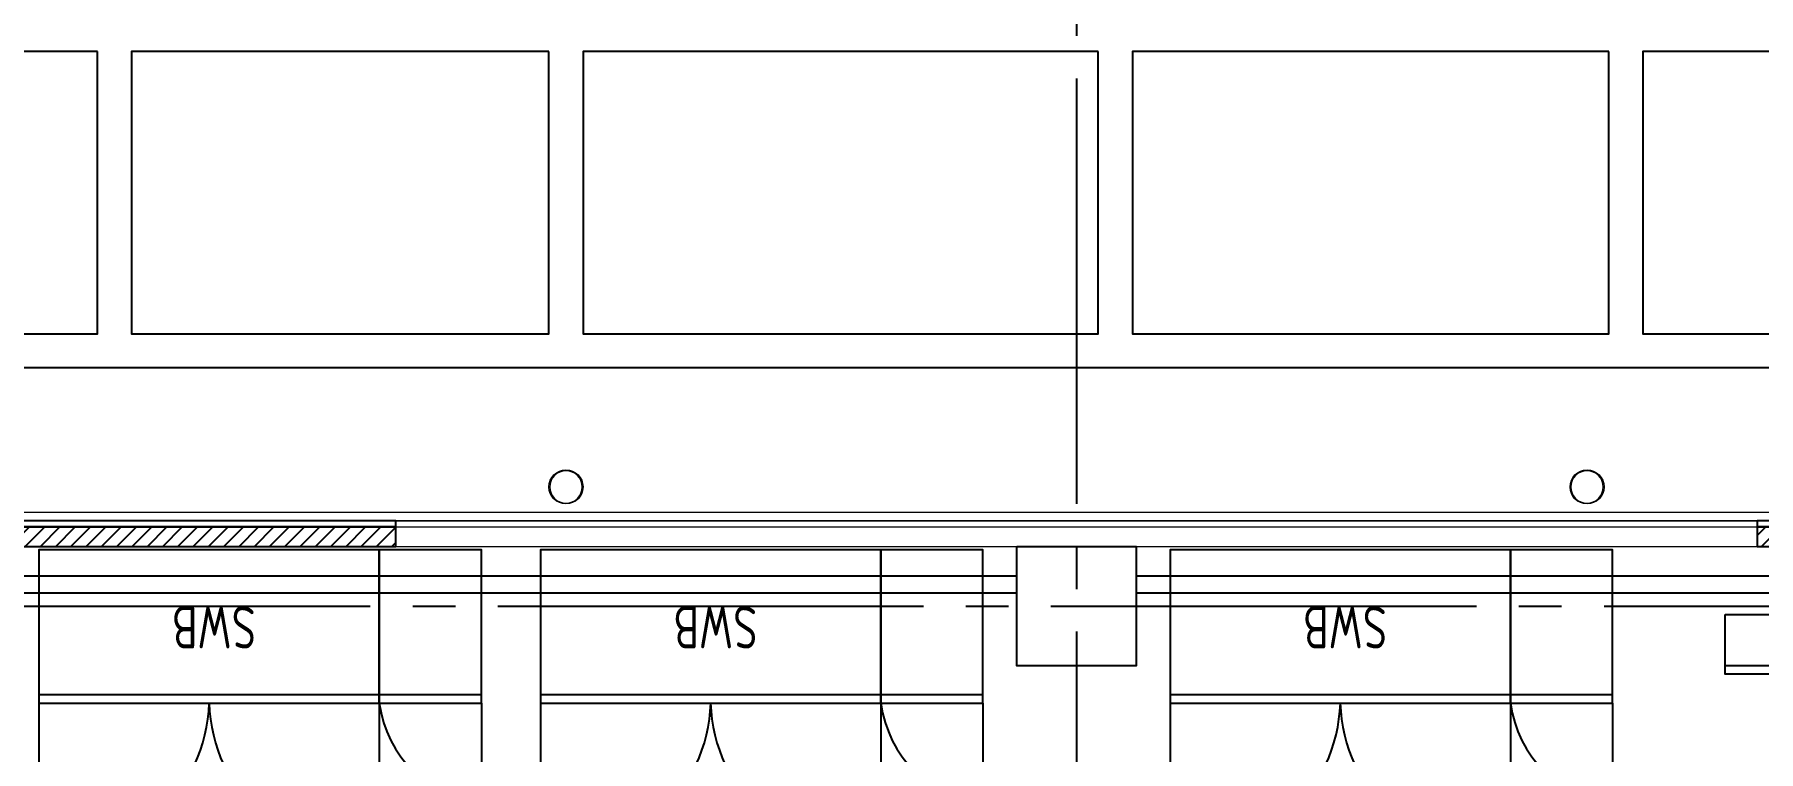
# Model space of a CAD drawing. Extents: x -18489 to 195597, y -1599 to 112111.
# Drawn here: x 13308 to 14321, y 8915 to 9336 of the extents above; entities that cross this region are included whole.
import ezdxf
from ezdxf.enums import TextEntityAlignment as Align

# ---------------------------------------------------------------- set-up
doc = ezdxf.new("R2010")
doc.units = 0
doc.header["$LTSCALE"] = 100
doc.linetypes.add('X-S-FAB-L10$0$COL-CEN-LIN', pattern=[3.25, 2.5, -0.25, 0.25, -0.25])
for name, color, linetype in [('188K-SM-03-F10-ARCH-PA-Y2257103$0$K-岩棉 2hr 7.5-非抗', 53, 'Continuous'), ('188K-SM-03-F10-ELEC-EQ-Y2257103$0$E-PANEL', 255, 'Continuous'), ('188K-SM-03-F10-ELEC-EQ-Y2257103$0$X-F-L30-E-PPB-EQ-200K$0$E-LAY-EQPM', 150, 'Continuous'), ('X-S-FAB-L10$0$0-DIM-TXT', 8, 'Continuous'), ('X-S-FAB-L10$0$A-OBJE-MEP', 8, 'Continuous'), ('X-S-FAB-L10$0$A-WALL-EX', 8, 'Continuous'), ('X-S-FAB-L10$0$BLOCK', 8, 'Continuous'), ('X-S-FAB-L10$0$CCL', 8, 'X-S-FAB-L10$0$COL-CEN-LIN'), ('X-S-FAB-L10$0$COL-S', 8, 'Continuous'), ('X-S-FAB-L10$0$S-FNDN', 8, 'Continuous'), ('X-S-FAB-L10$0$Steel Frame-188K', 8, 'Continuous'), ('X-S-FAB-L10$0$WALL_188K_EX', 8, 'Continuous')]:
    doc.layers.add(name, color=color, linetype=linetype)
doc.styles.add('188K-SM-03-F10-ELEC-EQ-Y2257103$0$X-F-L25-E-PDP-EQ-200K$0$AA-TXT', font='isocp.shx', dxfattribs={"bigfont": 'chineset.shx'})
doc.styles.add('X-S-FAB-L10$0$CHINA', font='simplex.shx', dxfattribs={"width": 0.75, "bigfont": 'chineset.shx'})
doc.styles.add('X-S-FAB-L10$0$Standard', font='', dxfattribs={"width": 0.8})
doc.styles.add('X-S-FAB-L10$0$TG_NOTE_TEXT', font='simplex.shx', dxfattribs={"width": 0.75, "bigfont": 'chineset.shx'})
doc.styles.get('X-S-FAB-L10$0$Standard').set_extended_font_data('Microsoft JhengHei')

# ---------------------------------------------------------------- blocks, each defined once
blk = doc.blocks.new('X-S-FAB-L10$0$FAB2-L05')
at = {"layer": 'X-S-FAB-L10$0$CCL'}
for p, q in [((-12240, 11005), (-12240, 0)), ((-26880, 9720), (1210, 9720))]:
    blk.add_line(p, q, dxfattribs=at)
at = {"layer": 'X-S-FAB-L10$0$COL-S'}
blk.add_lwpolyline([(-12275, 9755), (-12205, 9755), (-12205, 9685), (-12275, 9685)], close=True, dxfattribs=at)
blk = doc.blocks.new('X-S-FAB-L10')
at = {"layer": 'X-S-FAB-L10$0$WALL_188K_EX'}
h = blk.add_hatch(dxfattribs=at)
h.set_pattern_fill('LINE', color=256, scale=2, angle=225)
h.set_pattern_definition([(225, (13218.3835, 9050), (4.49013, -4.49013), [])])
h.paths.add_polyline_path([(13520, 9046.5), (13120, 9046.5), (13120, 9035), (13520, 9035)])
h = blk.add_hatch(dxfattribs=at)
h.set_pattern_fill('LINE', color=256, scale=2, angle=225)
h.set_pattern_definition([(225, (14418.3835, 9050), (4.49013, -4.49013), [])])
h.paths.add_polyline_path([(14720, 9046.5), (14320, 9046.5), (14320, 9035), (14720, 9035)])
at = {"layer": 'X-S-FAB-L10$0$A-OBJE-MEP', "lineweight": 0, "flags": 128}
for points in [[(13629.5, 9070, 1), (13610.5, 9070, 1)], [(14229.5, 9070, 1), (14210.5, 9070, 1)]]:
    blk.add_lwpolyline(points, format="xyb", close=True, dxfattribs=at)
at = {"layer": 'X-S-FAB-L10$0$A-OBJE-MEP', "lineweight": 0}
for centre in [(13620, 9070), (14220, 9070)]:
    blk.add_circle(centre, 10, dxfattribs=at)
at = {"layer": 'X-S-FAB-L10$0$A-WALL-EX', "lineweight": 0}
for p, q in [((13520, 9050), (13520, 9035)), ((14320, 9050), (14320, 9035)), ((13520, 9046.5), (14320, 9046.5))]:
    blk.add_line(p, q, dxfattribs=at)
at = {"layer": 'X-S-FAB-L10$0$A-WALL-EX', "lineweight": 0, "flags": 128}
for points in [[(12720, 9050), (15120, 9050)], [(12720, 9050), (15120, 9050)], [(12720, 9050), (15120, 9050)], [(13518, 9050), (14320, 9050)], [(13518, 9050), (14320, 9050)], [(13518, 9050), (14320, 9050)], [(13518, 9050), (14320, 9050)], [(14320, 9050), (13520, 9050)], [(13520, 9035), (14320, 9035)]]:
    blk.add_lwpolyline(points, dxfattribs=at)
at = {"layer": 'X-S-FAB-L10$0$COL-S'}
for p, q in [((13885, 9035), (13955, 9035)), ((13885, 8965), (13885, 9035)), ((13955, 9035), (13955, 8965)), ((13955, 8965), (13885, 8965))]:
    blk.add_line(p, q, dxfattribs=at)
at = {"layer": 'X-S-FAB-L10$0$S-FNDN', "lineweight": 0, "flags": 128}
blk.add_lwpolyline([(11070, 4530), (11935, 4530), (11935, -55), (12665, -55), (12665, -270), (15175, -270), (15175, -55), (15905, -55), (15905, 4530), (16672.5, 4530), (16672.5, 5003), (15905, 5003), (15905, 9055), (11935, 9055), (11935, 5003), (11070, 5003)], close=True, dxfattribs=at)
at = {"layer": 'X-S-FAB-L10$0$Steel Frame-188K'}
blk.add_lwpolyline([(17620, 9130), (16820, 9134.878), (16820, 9130), (16780, 9130), (15980, 9140), (15980, 9130), (15940, 9130), (15940, 9140), (15165, 9140), (15165, 9105), (15075, 9105), (15075, 9140), (14597.247, 9140), (14597.247, 9105), (14507.247, 9105), (14507.247, 9140), (12765, 9140)], dxfattribs=at)
for points in [[(13344.606, 9325.815), (13064.606, 9325.815), (13064.606, 9160), (13344.606, 9160)], [(13610, 9325.815), (13364.606, 9325.815), (13364.606, 9160), (13610, 9160)], [(13932.818, 9325.815), (13630, 9325.815), (13630, 9160), (13932.818, 9160)], [(14232.818, 9325.815), (13952.818, 9325.815), (13952.818, 9160), (14232.818, 9160)], [(14542.247, 9325.815), (14252.818, 9325.815), (14252.818, 9160), (14507.247, 9160), (14507.247, 9195), (14542.247, 9195)]]:
    blk.add_lwpolyline(points, close=True, dxfattribs=at)
at = {"layer": 'X-S-FAB-L10$0$WALL_188K_EX'}
for points in [[(13520, 9050), (13120, 9050), (13120, 9046.5), (13520, 9046.5)], [(14720, 9050), (14320, 9050), (14320, 9046.5), (14720, 9046.5)], [(13520, 9046.5), (13120, 9046.5), (13120, 9035), (13520, 9035)], [(14720, 9046.5), (14320, 9046.5), (14320, 9035), (14720, 9035)]]:
    blk.add_lwpolyline(points, close=True, dxfattribs=at)
at = {"layer": 'X-S-FAB-L10$0$BLOCK'}
blk.add_blockref('X-S-FAB-L10$0$FAB2-L05', (26160, -720), dxfattribs=at)
at = {"style": 'X-S-FAB-L10$0$TG_NOTE_TEXT', "width": 0.5, "flags": 1}
for p in [(7463.301, 9020), (18268.251, 8649), (11197.77, 4800.167), (16485.801, 4800.167), (25420.27, 2635), (13360, 320.001, 0), (7463.301, -33.333)]:
    blk.add_attdef('WH', text='', height=20, dxfattribs=at).set_placement(p, align=Align.BOTTOM_LEFT)
at = {"width": 0.5}
for style, p in [('X-S-FAB-L10$0$TG_NOTE_TEXT', (7585, 9020)), ('X-S-FAB-L10$0$TG_NOTE_TEXT', (18389.95, 8649)), ('X-S-FAB-L10$0$TG_NOTE_TEXT', (11117.5, 4813.5)), ('X-S-FAB-L10$0$TG_NOTE_TEXT', (16607.5, 4813.5)), ('X-S-FAB-L10$0$TG_NOTE_TEXT', (25350, 2635)), ('X-S-FAB-L10$0$Standard', (13129.375, 325.001, 0)), ('X-S-FAB-L10$0$TG_NOTE_TEXT', (7585, -20))]:
    blk.add_attdef('DESC', text='', height=10, dxfattribs=dict(at, style=style)).set_placement(p, align=Align.BOTTOM_LEFT)
for tag, style, p in [('TYPE', 'X-S-FAB-L10$0$TG_NOTE_TEXT', (7619.286, 9020)), ('NO', 'X-S-FAB-L10$0$TG_NOTE_TEXT', (7650.095, 9020)), ('TYPE', 'X-S-FAB-L10$0$TG_NOTE_TEXT', (18424.236, 8649)), ('NO', 'X-S-FAB-L10$0$TG_NOTE_TEXT', (18455.045, 8649)), ('NO', 'X-S-FAB-L10$0$TG_NOTE_TEXT', (11088.595, 4813.5)), ('TYPE', 'X-S-FAB-L10$0$TG_NOTE_TEXT', (11151.786, 4813.5)), ('TYPE', 'X-S-FAB-L10$0$TG_NOTE_TEXT', (16641.786, 4813.5)), ('NO', 'X-S-FAB-L10$0$TG_NOTE_TEXT', (16672.595, 4813.5)), ('NO', 'X-S-FAB-L10$0$TG_NOTE_TEXT', (25313, 2635)), ('TYPE', 'X-S-FAB-L10$0$TG_NOTE_TEXT', (25350, 2635)), ('NO', 'X-S-FAB-L10$0$Standard', (13100, 320.001, 0)), ('TYPE', 'X-S-FAB-L10$0$Standard', (13129.375, 320.001, 0)), ('TYPE', 'X-S-FAB-L10$0$TG_NOTE_TEXT', (7619.286, -20)), ('NO', 'X-S-FAB-L10$0$TG_NOTE_TEXT', (7650.095, -20))]:
    blk.add_attdef(tag, text='', height=10, dxfattribs=dict(at, style=style)).set_placement(p, align=Align.BOTTOM_RIGHT)
for rotation, style, p in [(180, 'X-S-FAB-L10$0$Standard', (317.625, 7480)), (180, 'X-S-FAB-L10$0$Standard', (1217.625, 7480)), (90, 'X-S-FAB-L10$0$TG_NOTE_TEXT', (24310, 3647.5)), (270, 'X-S-FAB-L10$0$TG_NOTE_TEXT', (17080, 1605))]:
    blk.add_attdef('DESC', text='', height=10, rotation=rotation, dxfattribs=dict(at, style=style)).set_placement(p, align=Align.BOTTOM_LEFT)
for tag, rotation, style, p in [('TYPE', 180, 'X-S-FAB-L10$0$Standard', (317.625, 7480)), ('NO', 180, 'X-S-FAB-L10$0$Standard', (347, 7480)), ('TYPE', 180, 'X-S-FAB-L10$0$Standard', (1217.625, 7480)), ('NO', 180, 'X-S-FAB-L10$0$Standard', (1247, 7480)), ('TYPE', 90, 'X-S-FAB-L10$0$TG_NOTE_TEXT', (24310, 3647.5)), ('NO', 90, 'X-S-FAB-L10$0$TG_NOTE_TEXT', (24310, 3610.5)), ('TYPE', 270, 'X-S-FAB-L10$0$TG_NOTE_TEXT', (17080, 1605)), ('NO', 270, 'X-S-FAB-L10$0$TG_NOTE_TEXT', (17080, 1573))]:
    blk.add_attdef(tag, text='', height=10, rotation=rotation, dxfattribs=dict(at, style=style)).set_placement(p, align=Align.BOTTOM_RIGHT)
at = {"style": 'X-S-FAB-L10$0$TG_NOTE_TEXT', "width": 0.5, "flags": 1}
for rotation, p in [(180, (43, 7480)), (180, (943, 7480)), (90, (24310, 3717.77)), (270, (17080, 1711.699))]:
    blk.add_attdef('WH', text='', height=20, rotation=rotation, dxfattribs=at).set_placement(p, align=Align.BOTTOM_LEFT)
at = {"layer": 'X-S-FAB-L10$0$0-DIM-TXT', "style": 'X-S-FAB-L10$0$CHINA', "width": 0.75}
for p in [(667.414, 7855.1, -2689.4), (22627.353, 6728.814), (25644.722, 6728.814), (24778.787, 5569.051), (1118.252, 4980), (417.801, 4594.623), (23874.84, 4355), (22927.43, 4330.122), (23749.869, 3901.367), (417.801, 3765.236), (1118.252, 3730), (417.801, 3115.79), (536.882, 2227.832), (16908.994, 1782.652), (888.445, 880.466), (16977.43, 750), (18878.841, 750), (25641.221, 553.233), (21364.03, 526.894)]:
    blk.add_attdef('HIG', text='', height=80, dxfattribs=at).set_placement(p, align=Align.MIDDLE_LEFT)
blk = doc.blocks.new('188K-SM-03-F10-ELEC-EQ-Y2257103$0$E-SWB')
at = {"color": 140}
for p, q in [((60, 90), (60, 180)), ((260, 90), (260, 180)), ((0, 90), (0, 150)), ((60, 85), (0, 85)), ((260, 85), (60, 85))]:
    blk.add_line(p, q, dxfattribs=at)
for points in [[(60, 90), (0, 90), (0, 0), (60, 0)], [(260, 90), (60, 90), (60, 0), (260, 0)]]:
    blk.add_lwpolyline(points, close=True, dxfattribs=at)
for centre, radius, start, end in [((66.7, 86.9), 93.4, 1.9321, 94.0935), ((253.3, 86.9), 93.4, 85.9065, 178.0679), ((-9.6, 80.4), 70.3, 7.8575, 82.1425)]:
    blk.add_arc(centre, radius, start, end, dxfattribs=at)
at = {"color": 140, "style": '188K-SM-03-F10-ELEC-EQ-Y2257103$0$X-F-L25-E-PDP-EQ-200K$0$AA-TXT', "width": 0.8}
blk.add_text('SWB', height=25, dxfattribs=at).set_placement((157.4, 45.4), align=Align.MIDDLE_CENTER)
blk = doc.blocks.new('188K-SM-03-F10-ELEC-EQ-Y2257103')
at = {"layer": '188K-SM-03-F10-ELEC-EQ-Y2257103$0$X-F-L30-E-PPB-EQ-200K$0$E-LAY-EQPM'}
blk.add_line((14531.1, 8965, 0), (14301.1, 8965, 0), dxfattribs=at)
at = {"layer": '188K-SM-03-F10-ELEC-EQ-Y2257103$0$X-F-L30-E-PPB-EQ-200K$0$E-LAY-EQPM', "elevation": 0}
blk.add_lwpolyline([(14301.1, 8995), (14381.1, 8995), (14381.1, 8960), (14301.1, 8960)], close=True, dxfattribs=at)
at = {"layer": '188K-SM-03-F10-ELEC-EQ-Y2257103$0$E-PANEL', "rotation": 180}
for p in [(13570.3, 9033), (13865, 9033), (14235, 9033)]:
    blk.add_blockref('188K-SM-03-F10-ELEC-EQ-Y2257103$0$E-SWB', p, dxfattribs=at)
blk = doc.blocks.new('188K-SM-03-F10-ARCH-PA-Y2257103')
at = {"layer": '188K-SM-03-F10-ARCH-PA-Y2257103$0$K-岩棉 2hr 7.5-非抗'}
for p, q in [((13885, 9017.5, 0), (12755, 9017.5, 0)), ((15085, 9017.5, 0), (13955, 9017.5, 0)), ((13885, 9007.5, 0), (12755, 9007.5, 0)), ((15085, 9007.5, 0), (13955, 9007.5, 0))]:
    blk.add_line(p, q, dxfattribs=at)

msp = doc.modelspace()

# ---------------------------------------------------------------- block references
for name in ['188K-SM-03-F10-ELEC-EQ-Y2257103', 'X-S-FAB-L10', '188K-SM-03-F10-ARCH-PA-Y2257103']:
    msp.add_blockref(name, (0, 0))

doc.saveas('drawing.dxf')
